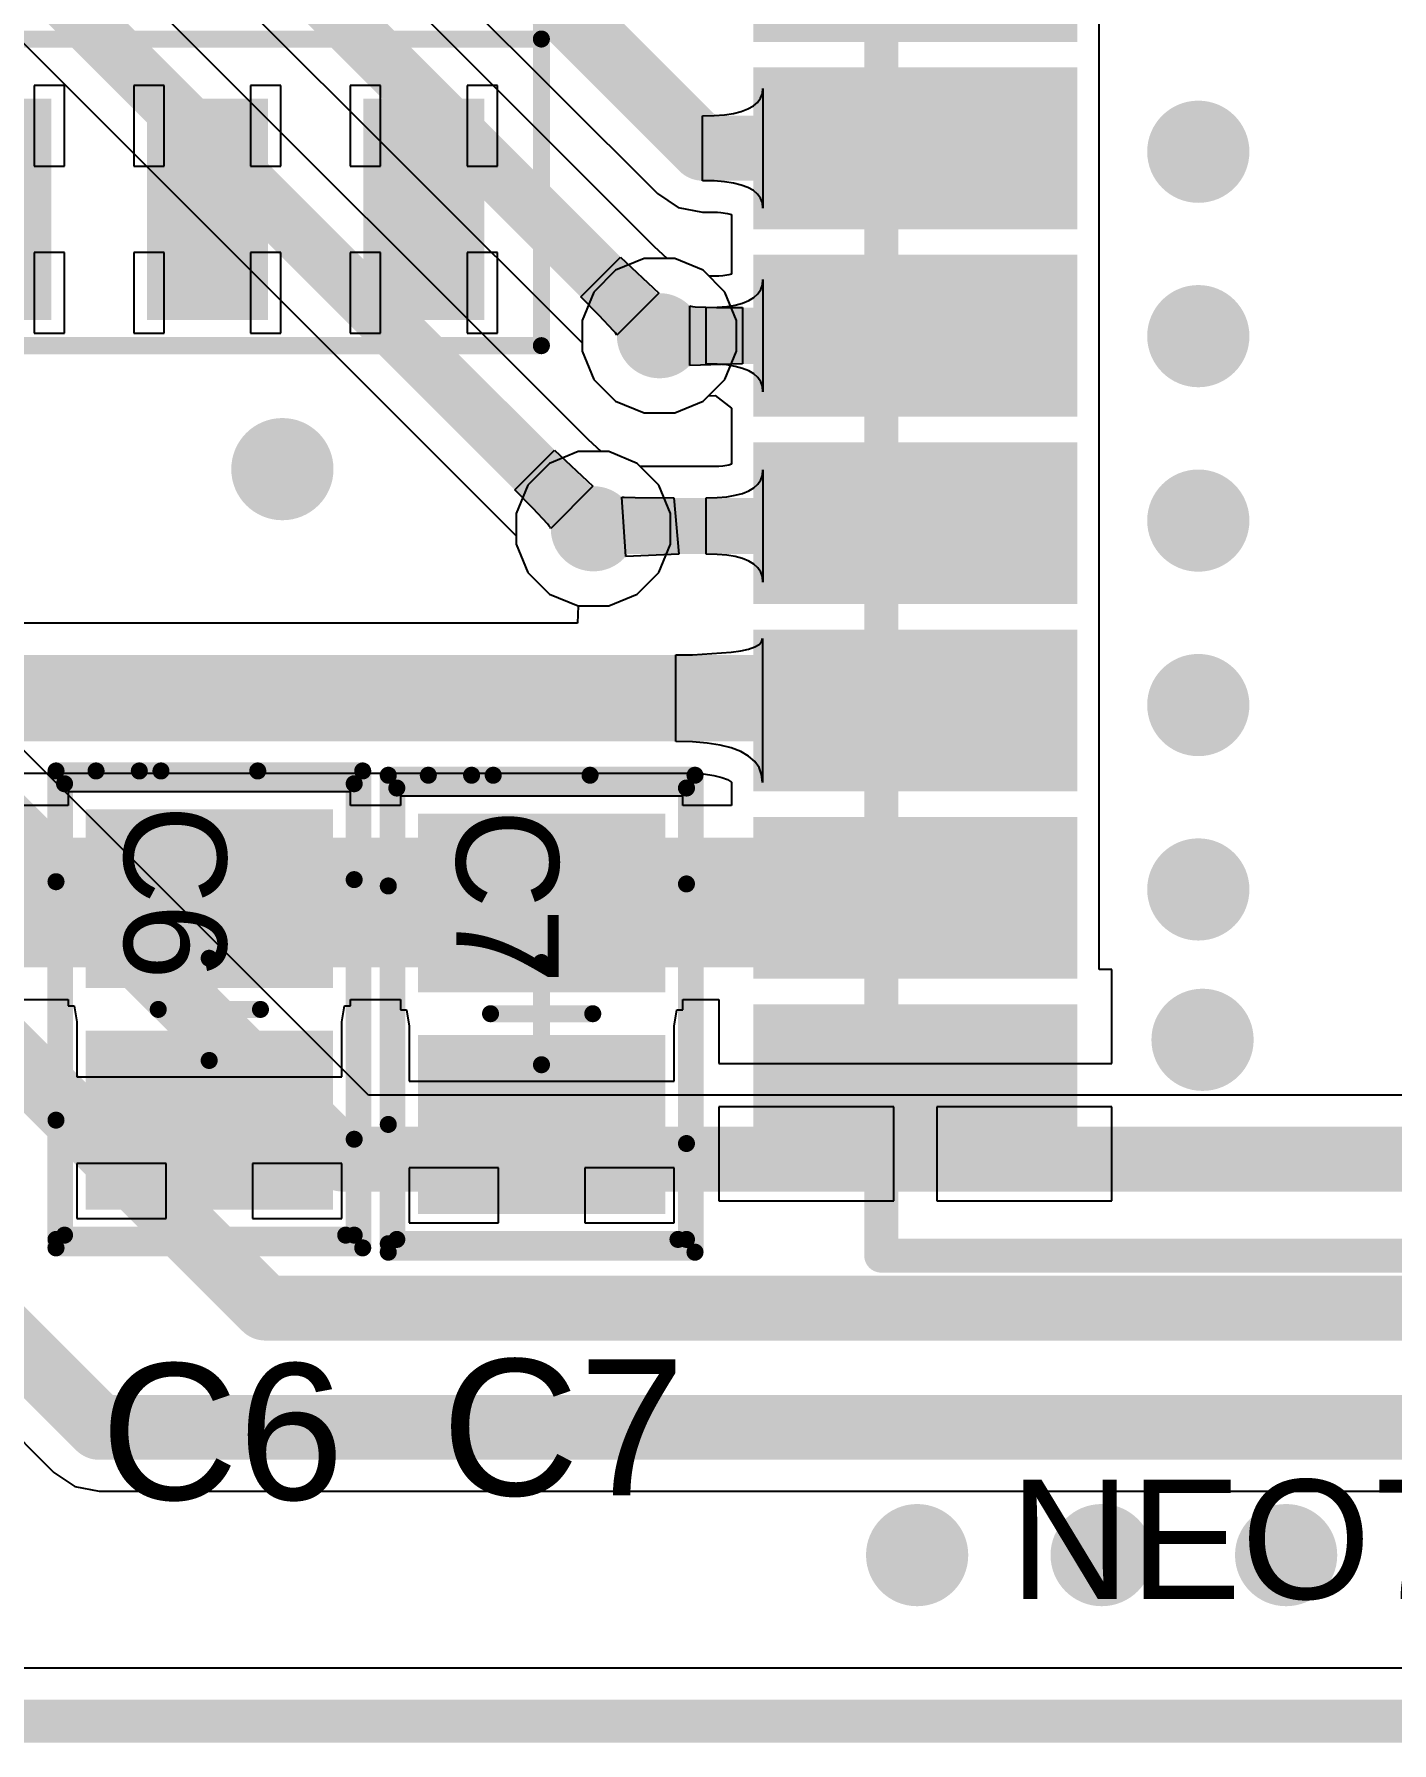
# Model space of a CAD drawing. Header units: millimetres. Extents: x -0.02 to 2.02, y -0.29 to 0.8.
# Drawn here: x 0.6986 to 1.0122, y -0.0155 to 0.3794 of the extents above; entities that cross this region are included whole.
import ezdxf

# ---------------------------------------------------------------- set-up
doc = ezdxf.new("R2010")
doc.units = ezdxf.units.MM
doc.header["$MEASUREMENT"] = 0
for name, color, linetype in [('BottomLayer', 5, 'Continuous'), ('DrillGuide', 244, 'Continuous'), ('KeepOutLayer', 6, 'Continuous'), ('Mechanical2', 216, 'Continuous'), ('Mechanical3', 76, 'Continuous'), ('Mechanical4', 56, 'Continuous'), ('Mechanical5', 56, 'Continuous'), ('TopLayer', 1, 'Continuous'), ('TopOverlay', 2, 'Continuous'), ('TopPaste', 8, 'Continuous'), ('TopSolder', 216, 'Continuous'), ('ViaHoleLayer', 16, 'Continuous')]:
    doc.layers.add(name, color=color, linetype=linetype)
doc.styles.add('Arial', font='arial.ttf', dxfattribs={"height": 0.2})

# ---------------------------------------------------------------- blocks, each defined once
blk = doc.blocks.new('NEO_7M_0_12')
at = {"layer": 'TopLayer'}
for points in [[(0.27559, 0.25886), (0.20472, 0.25886), (0.20472, 0.29232), (0.27559, 0.29232)], [(0.27559, 0.21555), (0.20472, 0.21555), (0.20472, 0.24902), (0.27559, 0.24902)], [(0.27559, 0.17224), (0.20472, 0.17224), (0.20472, 0.20571), (0.27559, 0.20571)], [(0.27559, 0.12894), (0.20472, 0.12894), (0.20472, 0.1624), (0.27559, 0.1624)], [(0.27559, 0.08563), (0.20472, 0.08563), (0.20472, 0.11909), (0.27559, 0.11909)], [(0.27559, 0.04232), (0.20472, 0.04232), (0.20472, 0.07579), (0.27559, 0.07579)]]:
    blk.add_hatch(color=1, dxfattribs=at).paths.add_polyline_path(points)
at = {"layer": 'TopPaste'}
for points in [[(0.27559, 0.25886), (0.20472, 0.25886), (0.20472, 0.29232), (0.27559, 0.29232)], [(0.27559, 0.21555), (0.20472, 0.21555), (0.20472, 0.24902), (0.27559, 0.24902)], [(0.27559, 0.17224), (0.20472, 0.17224), (0.20472, 0.20571), (0.27559, 0.20571)], [(0.27559, 0.12894), (0.20472, 0.12894), (0.20472, 0.1624), (0.27559, 0.1624)], [(0.27559, 0.08563), (0.20472, 0.08563), (0.20472, 0.11909), (0.27559, 0.11909)], [(0.27559, 0.04232), (0.20472, 0.04232), (0.20472, 0.07579), (0.27559, 0.07579)]]:
    blk.add_hatch(color=8, dxfattribs=at).paths.add_polyline_path(points)
at = {"layer": 'TopSolder'}
for points in [[(0.27756, 0.25689), (0.20276, 0.25689), (0.20276, 0.29429), (0.27756, 0.29429)], [(0.27756, 0.21358), (0.20276, 0.21358), (0.20276, 0.25098), (0.27756, 0.25098)], [(0.27756, 0.17028), (0.20276, 0.17028), (0.20276, 0.20768), (0.27756, 0.20768)], [(0.27756, 0.12697), (0.20276, 0.12697), (0.20276, 0.16437), (0.27756, 0.16437)], [(0.27756, 0.08366), (0.20276, 0.08366), (0.20276, 0.12106), (0.27756, 0.12106)], [(0.27756, 0.04035), (0.20276, 0.04035), (0.20276, 0.07776), (0.27756, 0.07776)], [(0.27756, -0.00295), (0.20276, -0.00295), (0.20276, 0.03445), (0.27756, 0.03445)]]:
    blk.add_hatch(color=216, dxfattribs=at).paths.add_polyline_path(points)
at = {"layer": 'Mechanical3', "const_width": 0.00787}
for points in [[(0.24803, 0.31496), (-0.23622, 0.31496)], [(0.24803, 0.31496), (0.24803, -0.31496)]]:
    blk.add_lwpolyline(points, dxfattribs=at)
at = {"layer": 'Mechanical3', "const_width": 0.00394}
blk.add_lwpolyline([(0.24606, 0.31496, 1), (0.25, 0.31496, 1)], format="xyb", close=True, dxfattribs=at)
blk.add_lwpolyline([(0.24606, 0.31496, 1), (0.25, 0.31496, 1)], format="xyb", close=True, dxfattribs=at)
at = {"layer": 'Mechanical5', "const_width": 0.00787}
for points in [[(0.24803, 0.31496), (-0.23622, 0.31496)], [(0.24803, 0.31496), (0.24803, -0.31496)]]:
    blk.add_lwpolyline(points, dxfattribs=at)
at = {"layer": 'Mechanical5', "const_width": 0.00394}
blk.add_lwpolyline([(0.24606, 0.31496, 1), (0.25, 0.31496, 1)], format="xyb", close=True, dxfattribs=at)
blk.add_lwpolyline([(0.24606, 0.31496, 1), (0.25, 0.31496, 1)], format="xyb", close=True, dxfattribs=at)
at = {"layer": 'TopOverlay', "const_width": 0.005}
blk.add_lwpolyline([(0.24409, 0.31496), (-0.23622, 0.31496)], dxfattribs=at)
at = {"layer": 'TopOverlay', "const_width": 0.0025}
blk.add_lwpolyline([(0.24284, 0.31496, 1), (0.24534, 0.31496, 1)], format="xyb", close=True, dxfattribs=at)
blk = doc.blocks.new('SOIC_8_13')
at = {"layer": 'TopLayer'}
for points in [[(-0.08701, 0.13287), (-0.06299, 0.13287), (-0.06299, 0.08563), (-0.08701, 0.08563)], [(-0.03701, 0.13287), (-0.01299, 0.13287), (-0.01299, 0.08563), (-0.03701, 0.08563)], [(0.01299, 0.13287), (0.03701, 0.13287), (0.03701, 0.08563), (0.01299, 0.08563)], [(0.06299, 0.13287), (0.08701, 0.13287), (0.08701, 0.08563), (0.06299, 0.08563)], [(-0.08701, -0.08563), (-0.06299, -0.08563), (-0.06299, -0.13287), (-0.08701, -0.13287)], [(-0.03701, -0.08563), (-0.01299, -0.08563), (-0.01299, -0.13287), (-0.03701, -0.13287)], [(0.01299, -0.08563), (0.03701, -0.08563), (0.03701, -0.13287), (0.01299, -0.13287)], [(0.06299, -0.08563), (0.08701, -0.08563), (0.08701, -0.13287), (0.06299, -0.13287)]]:
    blk.add_hatch(color=1, dxfattribs=at).paths.add_polyline_path(points)
at = {"layer": 'TopPaste'}
for points in [[(-0.08701, 0.13287), (-0.06299, 0.13287), (-0.06299, 0.08563), (-0.08701, 0.08563)], [(-0.03701, 0.13287), (-0.01299, 0.13287), (-0.01299, 0.08563), (-0.03701, 0.08563)], [(0.01299, 0.13287), (0.03701, 0.13287), (0.03701, 0.08563), (0.01299, 0.08563)], [(0.06299, 0.13287), (0.08701, 0.13287), (0.08701, 0.08563), (0.06299, 0.08563)], [(-0.08701, -0.08563), (-0.06299, -0.08563), (-0.06299, -0.13287), (-0.08701, -0.13287)], [(-0.03701, -0.08563), (-0.01299, -0.08563), (-0.01299, -0.13287), (-0.03701, -0.13287)], [(0.01299, -0.08563), (0.03701, -0.08563), (0.03701, -0.13287), (0.01299, -0.13287)], [(0.06299, -0.08563), (0.08701, -0.08563), (0.08701, -0.13287), (0.06299, -0.13287)]]:
    blk.add_hatch(color=8, dxfattribs=at).paths.add_polyline_path(points)
at = {"layer": 'TopSolder'}
for points in [[(-0.08898, 0.13484), (-0.06102, 0.13484), (-0.06102, 0.08366), (-0.08898, 0.08366)], [(-0.03898, 0.13484), (-0.01102, 0.13484), (-0.01102, 0.08366), (-0.03898, 0.08366)], [(0.01102, 0.13484), (0.03898, 0.13484), (0.03898, 0.08366), (0.01102, 0.08366)], [(0.06102, 0.13484), (0.08898, 0.13484), (0.08898, 0.08366), (0.06102, 0.08366)], [(-0.08898, -0.08366), (-0.06102, -0.08366), (-0.06102, -0.13484), (-0.08898, -0.13484)], [(-0.03898, -0.08366), (-0.01102, -0.08366), (-0.01102, -0.13484), (-0.03898, -0.13484)], [(0.01102, -0.08366), (0.03898, -0.08366), (0.03898, -0.13484), (0.01102, -0.13484)], [(0.06102, -0.08366), (0.08898, -0.08366), (0.08898, -0.13484), (0.06102, -0.13484)]]:
    blk.add_hatch(color=216, dxfattribs=at).paths.add_polyline_path(points)
at = {"layer": 'Mechanical3'}
for points, const_width in [([(-0.10256, -0.14075), (-0.10256, 0.13878)], 0.00394), ([(-0.10256, 0.13878), (0.10217, 0.13878)], 0.00394), ([(0.10217, -0.14075), (0.10217, 0.13878)], 0.00394), ([(0, -0.01969), (0, 0.01969)], 0.00787), ([(-0.01969, 0), (0.01969, 0)], 0.00787), ([(-0.10256, -0.14075), (0.10217, -0.14075)], 0.00394)]:
    blk.add_lwpolyline(points, dxfattribs=dict(at, const_width=const_width))
for points, const_width in [([(-0.10354, 0.13878, 1), (-0.10157, 0.13878, 1)], 0.00197), ([(-0.10354, 0.13878, 1), (-0.10157, 0.13878, 1)], 0.00197), ([(0.10118, 0.13878, 1), (0.10315, 0.13878, 1)], 0.00197), ([(0.10118, 0.13878, 1), (0.10315, 0.13878, 1)], 0.00197), ([(-0.00197, 0.01969, 1), (0.00197, 0.01969, 1)], 0.00394), ([(-0.02165, 0, 1), (-0.01772, 0, 1)], 0.00394), ([(0.01772, 0, 1), (0.02165, 0, 1)], 0.00394), ([(-0.00197, -0.01969, 1), (0.00197, -0.01969, 1)], 0.00394), ([(-0.10354, -0.14075, 1), (-0.10157, -0.14075, 1)], 0.00197), ([(-0.10354, -0.14075, 1), (-0.10157, -0.14075, 1)], 0.00197), ([(0.10118, -0.14075, 1), (0.10315, -0.14075, 1)], 0.00197), ([(0.10118, -0.14075, 1), (0.10315, -0.14075, 1)], 0.00197)]:
    blk.add_lwpolyline(points, format="xyb", close=True, dxfattribs=dict(at, const_width=const_width))
at = {"layer": 'Mechanical5', "const_width": 0.00394}
for points in [[(-0.10256, 0.13878), (0.10217, 0.13878)], [(-0.10256, -0.14075), (-0.10256, 0.13878)], [(0.10217, -0.14075), (0.10217, 0.13878)], [(-0.10256, -0.14075), (0.10217, -0.14075)]]:
    blk.add_lwpolyline(points, dxfattribs=at)
at = {"layer": 'Mechanical5', "const_width": 0.00197}
for points in [[(-0.10354, 0.13878, 1), (-0.10157, 0.13878, 1)], [(-0.10354, 0.13878, 1), (-0.10157, 0.13878, 1)], [(0.10118, 0.13878, 1), (0.10315, 0.13878, 1)], [(0.10118, 0.13878, 1), (0.10315, 0.13878, 1)], [(-0.10354, -0.14075, 1), (-0.10157, -0.14075, 1)], [(-0.10354, -0.14075, 1), (-0.10157, -0.14075, 1)], [(0.10118, -0.14075, 1), (0.10315, -0.14075, 1)], [(0.10118, -0.14075, 1), (0.10315, -0.14075, 1)]]:
    blk.add_lwpolyline(points, format="xyb", close=True, dxfattribs=at)
at = {"layer": 'TopOverlay', "const_width": 0.00394}
for points in [[(-0.10236, -0.06988), (-0.10236, 0.06791)], [(-0.10236, 0.06791), (0.10217, 0.06791)], [(0.10217, -0.06988), (0.10217, 0.06791)], [(-0.10236, -0.06988), (0.10217, -0.06988)]]:
    blk.add_lwpolyline(points, dxfattribs=at)
at = {"layer": 'TopOverlay'}
for points, const_width in [([(-0.10335, 0.06791, 1), (-0.10138, 0.06791, 1)], 0.00197), ([(-0.10335, 0.06791, 1), (-0.10138, 0.06791, 1)], 0.00197), ([(0.10118, 0.06791, 1), (0.10315, 0.06791, 1)], 0.00197), ([(0.10118, 0.06791, 1), (0.10315, 0.06791, 1)], 0.00197), ([(-0.10335, -0.06988, 1), (-0.10138, -0.06988, 1)], 0.00197), ([(-0.10335, -0.06988, 1), (-0.10138, -0.06988, 1)], 0.00197), ([(0.10118, -0.06988, 1), (0.10315, -0.06988, 1)], 0.00197), ([(0.10118, -0.06988, 1), (0.10315, -0.06988, 1)], 0.00197), ([(-0.11024, -0.1063, 1), (-0.11811, -0.1063, 1)], 0.01181), ([(-0.12106, -0.1063, 1), (-0.11516, -0.1063, 1)], 0.00591), ([(-0.11319, -0.1063, 1), (-0.10728, -0.1063, 1)], 0.00591)]:
    blk.add_lwpolyline(points, format="xyb", close=True, dxfattribs=dict(at, const_width=const_width))
at = {"layer": 'Mechanical5'}
blk.add_text('U2', height=0.031496, rotation=360, dxfattribs=at).set_placement((-0.09469, -0.0187))
blk = doc.blocks.new('CAP_CER_0805_23')
at = {"layer": 'TopLayer'}
for points in [[(-0.04331, 0.02559), (-0.00787, 0.02559), (-0.00787, -0.02559), (-0.04331, -0.02559)], [(0.00787, 0.02559), (0.04331, 0.02559), (0.04331, -0.02559), (0.00787, -0.02559)]]:
    blk.add_hatch(color=1, dxfattribs=at).paths.add_polyline_path(points)
at = {"layer": 'TopPaste'}
for points in [[(-0.04331, 0.02559), (-0.00787, 0.02559), (-0.00787, -0.02559), (-0.04331, -0.02559)], [(0.00787, 0.02559), (0.04331, 0.02559), (0.04331, -0.02559), (0.00787, -0.02559)]]:
    blk.add_hatch(color=8, dxfattribs=at).paths.add_polyline_path(points)
at = {"layer": 'TopSolder'}
for points in [[(-0.04626, 0.02854), (-0.00492, 0.02854), (-0.00492, -0.02854), (-0.04626, -0.02854)], [(0.00492, 0.02854), (0.04626, 0.02854), (0.04626, -0.02854), (0.00492, -0.02854)]]:
    blk.add_hatch(color=216, dxfattribs=at).paths.add_polyline_path(points)
at = {"layer": 'Mechanical2', "const_width": 0.00394}
for points in [[(-0.05512, -0.03543), (-0.05512, 0.03543)], [(0.05512, 0.03543), (-0.05512, 0.03543)], [(0.05512, -0.03543), (0.05512, 0.03543)], [(0, -0.01181), (0, 0.01181)], [(0.0118, -0.00004), (-0.01182, -0.00004)], [(-0.02953, -0.03543), (-0.05512, -0.03543)], [(0.02559, -0.03543), (-0.02953, -0.03543)], [(0.05315, -0.03543), (0.02559, -0.03543)]]:
    blk.add_lwpolyline(points, dxfattribs=at)
at = {"layer": 'Mechanical2', "const_width": 0.00197}
for points in [[(-0.0561, 0.03543, 1), (-0.05413, 0.03543, 1)], [(-0.0561, 0.03543, 1), (-0.05413, 0.03543, 1)], [(0.05413, 0.03543, 1), (0.0561, 0.03543, 1)], [(0.05413, 0.03543, 1), (0.0561, 0.03543, 1)], [(-0.00098, 0.01181, 1), (0.00098, 0.01181, 1)], [(-0.01281, -0.00004, 1), (-0.01084, -0.00004, 1)], [(0.01081, -0.00004, 1), (0.01278, -0.00004, 1)], [(-0.00098, -0.01181, 1), (0.00098, -0.01181, 1)], [(-0.0561, -0.03543, 1), (-0.05413, -0.03543, 1)], [(-0.0561, -0.03543, 1), (-0.05413, -0.03543, 1)], [(-0.03051, -0.03543, 1), (-0.02854, -0.03543, 1)], [(-0.03051, -0.03543, 1), (-0.02854, -0.03543, 1)], [(0.02461, -0.03543, 1), (0.02657, -0.03543, 1)], [(0.02461, -0.03543, 1), (0.02657, -0.03543, 1)], [(0.05217, -0.03543, 1), (0.05413, -0.03543, 1)], [(0.05413, -0.03543, 1), (0.0561, -0.03543, 1)]]:
    blk.add_lwpolyline(points, format="xyb", close=True, dxfattribs=at)
at = {"layer": 'Mechanical4', "const_width": 0.00394}
for points in [[(0.05512, 0.03543), (-0.05512, 0.03543)], [(-0.05512, 0.01118), (-0.05512, 0.03543)], [(0.05512, -0.03543), (0.05512, 0.03543)], [(-0.05512, -0.01118), (-0.05512, 0.01118)], [(-0.05512, -0.01618), (-0.05512, -0.01118)], [(-0.05512, -0.02618), (-0.05512, -0.01618)], [(-0.05512, -0.03543), (-0.05512, -0.02618)], [(0.05512, -0.03543), (-0.05512, -0.03543)]]:
    blk.add_lwpolyline(points, dxfattribs=at)
at = {"layer": 'Mechanical4', "const_width": 0.00197}
for points in [[(-0.0561, 0.03543, 1), (-0.05413, 0.03543, 1)], [(-0.0561, 0.03543, 1), (-0.05413, 0.03543, 1)], [(0.05413, 0.03543, 1), (0.0561, 0.03543, 1)], [(0.05413, 0.03543, 1), (0.0561, 0.03543, 1)], [(-0.0561, 0.01118, 1), (-0.05413, 0.01118, 1)], [(-0.0561, 0.01118, 1), (-0.05413, 0.01118, 1)], [(-0.0561, -0.01118, 1), (-0.05413, -0.01118, 1)], [(-0.0561, -0.01118, 1), (-0.05413, -0.01118, 1)], [(-0.0561, -0.01618, 1), (-0.05413, -0.01618, 1)], [(-0.0561, -0.01618, 1), (-0.05413, -0.01618, 1)], [(-0.0561, -0.02618, 1), (-0.05413, -0.02618, 1)], [(-0.0561, -0.02618, 1), (-0.05413, -0.02618, 1)], [(-0.0561, -0.03543, 1), (-0.05413, -0.03543, 1)], [(-0.0561, -0.03543, 1), (-0.05413, -0.03543, 1)], [(0.05413, -0.03543, 1), (0.0561, -0.03543, 1)], [(0.05413, -0.03543, 1), (0.0561, -0.03543, 1)]]:
    blk.add_lwpolyline(points, format="xyb", close=True, dxfattribs=at)
at = {"layer": 'TopOverlay', "const_width": 0.00394}
for points in [[(-0.03, 0.03346), (-0.05217, 0.03346)], [(-0.05217, -0.03346), (-0.05217, 0.03346)], [(0.03, 0.03346), (-0.03, 0.03346)], [(0.05217, 0.03346), (0.03, 0.03346)], [(0.05217, -0.03346), (0.05217, 0.0315)], [(0.05217, -0.03346), (-0.05217, -0.03346)]]:
    blk.add_lwpolyline(points, dxfattribs=at)
at = {"layer": 'TopOverlay', "const_width": 0.00197}
for points in [[(-0.05315, 0.03346, 1), (-0.05118, 0.03346, 1)], [(-0.05315, 0.03346, 1), (-0.05118, 0.03346, 1)], [(-0.03098, 0.03346, 1), (-0.02902, 0.03346, 1)], [(-0.03098, 0.03346, 1), (-0.02902, 0.03346, 1)], [(0.02902, 0.03346, 1), (0.03098, 0.03346, 1)], [(0.02902, 0.03346, 1), (0.03098, 0.03346, 1)], [(0.05118, 0.03346, 1), (0.05315, 0.03346, 1)], [(0.05118, 0.0315, 1), (0.05315, 0.0315, 1)], [(-0.05315, -0.03346, 1), (-0.05118, -0.03346, 1)], [(-0.05315, -0.03346, 1), (-0.05118, -0.03346, 1)], [(0.05118, -0.03346, 1), (0.05315, -0.03346, 1)], [(0.05118, -0.03346, 1), (0.05315, -0.03346, 1)]]:
    blk.add_lwpolyline(points, format="xyb", close=True, dxfattribs=at)
at = {"layer": 'Mechanical4'}
blk.add_text('C7', height=0.023622, dxfattribs=at).set_placement((-0.04724, -0.01969))
blk = doc.blocks.new('CAP_CER_0805_24')
at = {"layer": 'TopLayer'}
for points in [[(-0.04331, 0.02559), (-0.00787, 0.02559), (-0.00787, -0.02559), (-0.04331, -0.02559)], [(0.00787, 0.02559), (0.04331, 0.02559), (0.04331, -0.02559), (0.00787, -0.02559)]]:
    blk.add_hatch(color=1, dxfattribs=at).paths.add_polyline_path(points)
at = {"layer": 'TopPaste'}
for points in [[(-0.04331, 0.02559), (-0.00787, 0.02559), (-0.00787, -0.02559), (-0.04331, -0.02559)], [(0.00787, 0.02559), (0.04331, 0.02559), (0.04331, -0.02559), (0.00787, -0.02559)]]:
    blk.add_hatch(color=8, dxfattribs=at).paths.add_polyline_path(points)
at = {"layer": 'TopSolder'}
for points in [[(-0.04626, 0.02854), (-0.00492, 0.02854), (-0.00492, -0.02854), (-0.04626, -0.02854)], [(0.00492, 0.02854), (0.04626, 0.02854), (0.04626, -0.02854), (0.00492, -0.02854)]]:
    blk.add_hatch(color=216, dxfattribs=at).paths.add_polyline_path(points)
at = {"layer": 'Mechanical2', "const_width": 0.00394}
for points in [[(0.05512, 0.03543), (-0.05512, 0.03543)], [(-0.05512, -0.03543), (-0.05512, 0.03543)], [(0.05512, -0.03543), (0.05512, 0.03543)], [(0, -0.01181), (0, 0.01181)], [(0.0118, -0.00004), (-0.01182, -0.00004)], [(-0.02953, -0.03543), (-0.05512, -0.03543)], [(0.02559, -0.03543), (-0.02953, -0.03543)], [(0.05315, -0.03543), (0.02559, -0.03543)]]:
    blk.add_lwpolyline(points, dxfattribs=at)
at = {"layer": 'Mechanical2', "const_width": 0.00197}
for points in [[(-0.0561, 0.03543, 1), (-0.05413, 0.03543, 1)], [(-0.0561, 0.03543, 1), (-0.05413, 0.03543, 1)], [(0.05413, 0.03543, 1), (0.0561, 0.03543, 1)], [(0.05413, 0.03543, 1), (0.0561, 0.03543, 1)], [(-0.00098, 0.01181, 1), (0.00098, 0.01181, 1)], [(-0.01281, -0.00004, 1), (-0.01084, -0.00004, 1)], [(0.01081, -0.00004, 1), (0.01278, -0.00004, 1)], [(-0.00098, -0.01181, 1), (0.00098, -0.01181, 1)], [(-0.0561, -0.03543, 1), (-0.05413, -0.03543, 1)], [(-0.0561, -0.03543, 1), (-0.05413, -0.03543, 1)], [(-0.03051, -0.03543, 1), (-0.02854, -0.03543, 1)], [(-0.03051, -0.03543, 1), (-0.02854, -0.03543, 1)], [(0.02461, -0.03543, 1), (0.02657, -0.03543, 1)], [(0.02461, -0.03543, 1), (0.02657, -0.03543, 1)], [(0.05217, -0.03543, 1), (0.05413, -0.03543, 1)], [(0.05413, -0.03543, 1), (0.0561, -0.03543, 1)]]:
    blk.add_lwpolyline(points, format="xyb", close=True, dxfattribs=at)
at = {"layer": 'Mechanical4', "const_width": 0.00394}
for points in [[(-0.05512, 0.01118), (-0.05512, 0.03543)], [(0.05512, 0.03543), (-0.05512, 0.03543)], [(0.05512, -0.03543), (0.05512, 0.03543)], [(-0.05512, -0.01118), (-0.05512, 0.01118)], [(-0.05512, -0.01618), (-0.05512, -0.01118)], [(-0.05512, -0.02618), (-0.05512, -0.01618)], [(-0.05512, -0.03543), (-0.05512, -0.02618)], [(0.05512, -0.03543), (-0.05512, -0.03543)]]:
    blk.add_lwpolyline(points, dxfattribs=at)
at = {"layer": 'Mechanical4', "const_width": 0.00197}
for points in [[(-0.0561, 0.03543, 1), (-0.05413, 0.03543, 1)], [(-0.0561, 0.03543, 1), (-0.05413, 0.03543, 1)], [(0.05413, 0.03543, 1), (0.0561, 0.03543, 1)], [(0.05413, 0.03543, 1), (0.0561, 0.03543, 1)], [(-0.0561, 0.01118, 1), (-0.05413, 0.01118, 1)], [(-0.0561, 0.01118, 1), (-0.05413, 0.01118, 1)], [(-0.0561, -0.01118, 1), (-0.05413, -0.01118, 1)], [(-0.0561, -0.01118, 1), (-0.05413, -0.01118, 1)], [(-0.0561, -0.01618, 1), (-0.05413, -0.01618, 1)], [(-0.0561, -0.01618, 1), (-0.05413, -0.01618, 1)], [(-0.0561, -0.02618, 1), (-0.05413, -0.02618, 1)], [(-0.0561, -0.02618, 1), (-0.05413, -0.02618, 1)], [(-0.0561, -0.03543, 1), (-0.05413, -0.03543, 1)], [(-0.0561, -0.03543, 1), (-0.05413, -0.03543, 1)], [(0.05413, -0.03543, 1), (0.0561, -0.03543, 1)], [(0.05413, -0.03543, 1), (0.0561, -0.03543, 1)]]:
    blk.add_lwpolyline(points, format="xyb", close=True, dxfattribs=at)
at = {"layer": 'TopOverlay', "const_width": 0.00394}
for points in [[(-0.05217, -0.03346), (-0.05217, 0.03346)], [(-0.03, 0.03346), (-0.05217, 0.03346)], [(0.03, 0.03346), (-0.03, 0.03346)], [(0.05217, 0.03346), (0.03, 0.03346)], [(0.05217, -0.03346), (0.05217, 0.0315)], [(0.05217, -0.03346), (-0.05217, -0.03346)]]:
    blk.add_lwpolyline(points, dxfattribs=at)
at = {"layer": 'TopOverlay', "const_width": 0.00197}
for points in [[(-0.05315, 0.03346, 1), (-0.05118, 0.03346, 1)], [(-0.05315, 0.03346, 1), (-0.05118, 0.03346, 1)], [(-0.03098, 0.03346, 1), (-0.02902, 0.03346, 1)], [(-0.03098, 0.03346, 1), (-0.02902, 0.03346, 1)], [(0.02902, 0.03346, 1), (0.03098, 0.03346, 1)], [(0.02902, 0.03346, 1), (0.03098, 0.03346, 1)], [(0.05118, 0.03346, 1), (0.05315, 0.03346, 1)], [(0.05118, 0.0315, 1), (0.05315, 0.0315, 1)], [(-0.05315, -0.03346, 1), (-0.05118, -0.03346, 1)], [(-0.05315, -0.03346, 1), (-0.05118, -0.03346, 1)], [(0.05118, -0.03346, 1), (0.05315, -0.03346, 1)], [(0.05118, -0.03346, 1), (0.05315, -0.03346, 1)]]:
    blk.add_lwpolyline(points, format="xyb", close=True, dxfattribs=at)
at = {"layer": 'Mechanical4'}
blk.add_text('C6', height=0.023622, dxfattribs=at).set_placement((-0.04724, -0.01969))

msp = doc.modelspace()

# ---------------------------------------------------------------- hatches: boundary and pattern name
at = {"layer": 'BottomLayer'}
h = msp.add_hatch(color=5, dxfattribs=at)
edge = h.paths.add_edge_path()
edge.add_arc((0.96752, 0.35219), 0.01181, 0, 360)
h = msp.add_hatch(color=5, dxfattribs=at)
edge = h.paths.add_edge_path()
edge.add_arc((0.96752, 0.30957), 0.01181, 0, 360)
h = msp.add_hatch(color=5, dxfattribs=at)
edge = h.paths.add_edge_path()
edge.add_arc((0.84302, 0.30967), 0.00984, 0, 360)
h = msp.add_hatch(color=5, dxfattribs=at)
edge = h.paths.add_edge_path()
edge.add_arc((0.75591, 0.27883), 0.01181, 0, 360)
h = msp.add_hatch(color=5, dxfattribs=at)
edge = h.paths.add_edge_path()
edge.add_arc((0.96752, 0.26694), 0.01181, 0, 360)
h = msp.add_hatch(color=5, dxfattribs=at)
edge = h.paths.add_edge_path()
edge.add_arc((0.82776, 0.26505), 0.00984, 0, 360)
h = msp.add_hatch(color=5, dxfattribs=at)
edge = h.paths.add_edge_path()
edge.add_arc((0.96752, 0.22431), 0.01181, 0, 360)
h = msp.add_hatch(color=5, dxfattribs=at)
edge = h.paths.add_edge_path()
edge.add_arc((0.96752, 0.18169), 0.01181, 0, 360)
h = msp.add_hatch(color=5, dxfattribs=at)
edge = h.paths.add_edge_path()
edge.add_arc((0.9685, 0.14694), 0.01181, 0, 360)
h = msp.add_hatch(color=5, dxfattribs=at)
edge = h.paths.add_edge_path()
edge.add_arc((0.90256, 0.02784), 0.01181, 0, 360)
h = msp.add_hatch(color=5, dxfattribs=at)
edge = h.paths.add_edge_path()
edge.add_arc((0.94519, 0.02784), 0.01181, 0, 360)
h = msp.add_hatch(color=5, dxfattribs=at)
edge = h.paths.add_edge_path()
edge.add_arc((0.98781, 0.02784), 0.01181, 0, 360)
at = {"layer": 'TopLayer'}
h = msp.add_hatch(color=1, dxfattribs=at)
edge = h.paths.add_edge_path()
edge.add_arc((0.96752, 0.35219), 0.01181, 0, 360)
h = msp.add_hatch(color=1, dxfattribs=at)
edge = h.paths.add_edge_path()
edge.add_arc((0.96752, 0.30957), 0.01181, 0, 360)
h = msp.add_hatch(color=1, dxfattribs=at)
edge = h.paths.add_edge_path()
edge.add_arc((0.84302, 0.30967), 0.00984, 0, 360)
h = msp.add_hatch(color=1, dxfattribs=at)
edge = h.paths.add_edge_path()
edge.add_arc((0.75591, 0.27883), 0.01181, 0, 360)
h = msp.add_hatch(color=1, dxfattribs=at)
edge = h.paths.add_edge_path()
edge.add_arc((0.96752, 0.26694), 0.01181, 0, 360)
h = msp.add_hatch(color=1, dxfattribs=at)
edge = h.paths.add_edge_path()
edge.add_arc((0.82776, 0.26505), 0.00984, 0, 360)
h = msp.add_hatch(color=1, dxfattribs=at)
edge = h.paths.add_edge_path()
edge.add_arc((0.96752, 0.22431), 0.01181, 0, 360)
h = msp.add_hatch(color=1, dxfattribs=at)
edge = h.paths.add_edge_path()
edge.add_arc((0.96752, 0.18169), 0.01181, 0, 360)
h = msp.add_hatch(color=1, dxfattribs=at)
edge = h.paths.add_edge_path()
edge.add_arc((0.9685, 0.14694), 0.01181, 0, 360)
h = msp.add_hatch(color=1, dxfattribs=at)
edge = h.paths.add_edge_path()
edge.add_arc((0.90256, 0.02784), 0.01181, 0, 360)
h = msp.add_hatch(color=1, dxfattribs=at)
edge = h.paths.add_edge_path()
edge.add_arc((0.94519, 0.02784), 0.01181, 0, 360)
h = msp.add_hatch(color=1, dxfattribs=at)
edge = h.paths.add_edge_path()
edge.add_arc((0.98781, 0.02784), 0.01181, 0, 360)
at = {"layer": 'ViaHoleLayer'}
h = msp.add_hatch(color=16, dxfattribs=at)
edge = h.paths.add_edge_path()
edge.add_arc((0.96752, 0.35219), 0.00591, 0, 360)
h = msp.add_hatch(color=16, dxfattribs=at)
edge = h.paths.add_edge_path()
edge.add_arc((0.84302, 0.30967), 0.00591, 0, 360)
h = msp.add_hatch(color=16, dxfattribs=at)
edge = h.paths.add_edge_path()
edge.add_arc((0.96752, 0.30957), 0.00591, 0, 360)
h = msp.add_hatch(color=16, dxfattribs=at)
edge = h.paths.add_edge_path()
edge.add_arc((0.75591, 0.27883), 0.00591, 0, 360)
h = msp.add_hatch(color=16, dxfattribs=at)
edge = h.paths.add_edge_path()
edge.add_arc((0.96752, 0.26694), 0.00591, 0, 360)
h = msp.add_hatch(color=16, dxfattribs=at)
edge = h.paths.add_edge_path()
edge.add_arc((0.82776, 0.26505), 0.00591, 0, 360)
h = msp.add_hatch(color=16, dxfattribs=at)
edge = h.paths.add_edge_path()
edge.add_arc((0.96752, 0.22431), 0.00591, 0, 360)
h = msp.add_hatch(color=16, dxfattribs=at)
edge = h.paths.add_edge_path()
edge.add_arc((0.96752, 0.18169), 0.00591, 0, 360)
h = msp.add_hatch(color=16, dxfattribs=at)
edge = h.paths.add_edge_path()
edge.add_arc((0.9685, 0.14694), 0.00591, 0, 360)
h = msp.add_hatch(color=16, dxfattribs=at)
edge = h.paths.add_edge_path()
edge.add_arc((0.90256, 0.02784), 0.00591, 0, 360)
h = msp.add_hatch(color=16, dxfattribs=at)
edge = h.paths.add_edge_path()
edge.add_arc((0.94519, 0.02784), 0.00591, 0, 360)
h = msp.add_hatch(color=16, dxfattribs=at)
edge = h.paths.add_edge_path()
edge.add_arc((0.98781, 0.02784), 0.00591, 0, 360)

# ---------------------------------------------------------------- linework, layer by layer
at = {"layer": 'BottomLayer'}
for p, q in [((0.82664, 0.28563), (0.55117, 0.5611)), ((0.52767, 0.54567), (0.80991, 0.26342)), ((0.8419, 0.33025), (0.749, 0.42315)), ((0.7255, 0.40771), (0.82517, 0.30804)), ((0.82484, 0.31865), (0.83404, 0.32784)), ((0.83404, 0.32784), (0.84292, 0.31951)), ((0.84482, 0.32751), (0.8419, 0.33025)), ((0.84657, 0.32751), (0.84482, 0.32751)), ((0.85312, 0.32479), (0.84657, 0.32751)), ((0.85814, 0.31977), (0.85312, 0.32479)), ((0.77581, 0.13416), (0.59009, 0.31988)), ((0.82909, 0.31435), (0.82484, 0.31865)), ((0.84292, 0.31951), (0.83317, 0.30977)), ((0.86086, 0.31322), (0.85814, 0.31977)), ((0.83243, 0.31079), (0.82909, 0.31435)), ((0.86086, 0.30612), (0.86086, 0.31322)), ((0.82517, 0.30804), (0.82517, 0.30612)), ((0.83284, 0.3103), (0.83243, 0.31079)), ((0.83309, 0.30995), (0.83284, 0.3103)), ((0.83317, 0.30977), (0.83309, 0.30995)), ((0.82517, 0.30612), (0.82789, 0.29956)), ((0.85814, 0.29956), (0.86086, 0.30612)), ((0.82789, 0.29956), (0.83291, 0.29454)), ((0.85312, 0.29454), (0.85814, 0.29956)), ((0.83291, 0.29454), (0.83947, 0.29182)), ((0.84657, 0.29182), (0.85312, 0.29454)), ((0.83947, 0.29182), (0.84657, 0.29182)), ((0.82956, 0.28289), (0.82664, 0.28563)), ((0.80958, 0.27403), (0.81877, 0.28322)), ((0.81877, 0.28322), (0.82766, 0.27489)), ((0.83131, 0.28289), (0.82956, 0.28289)), ((0.83786, 0.28017), (0.83131, 0.28289)), ((0.84288, 0.27515), (0.83786, 0.28017)), ((0.81383, 0.26973), (0.80958, 0.27403)), ((0.82766, 0.27489), (0.81791, 0.26515)), ((0.8456, 0.2686), (0.84288, 0.27515)), ((0.81717, 0.26617), (0.81383, 0.26973)), ((0.8456, 0.2615), (0.8456, 0.2686)), ((0.81758, 0.26568), (0.81717, 0.26617)), ((0.81783, 0.26533), (0.81758, 0.26568)), ((0.81791, 0.26515), (0.81783, 0.26533)), ((0.80991, 0.26342), (0.80991, 0.2615)), ((0.80991, 0.2615), (0.81263, 0.25494)), ((0.84288, 0.25494), (0.8456, 0.2615)), ((0.81263, 0.25494), (0.81765, 0.24992)), ((0.83786, 0.24992), (0.84288, 0.25494)), ((0.81765, 0.24992), (0.82421, 0.24721)), ((0.83131, 0.24721), (0.83786, 0.24992)), ((0.82421, 0.24721), (0.83131, 0.24721)), ((1.40333, 0.13416), (0.77581, 0.13416)), ((0.65043, 0.09962), (0.70313, 0.04692)), ((0.70313, 0.04692), (0.70793, 0.04371)), ((0.70793, 0.04371), (0.71358, 0.04259)), ((0.71358, 0.04259), (1.48721, 0.04259)), ((1.99114, 0.00169), (0.01224, 0.00169))]:
    msp.add_line(p, q, dxfattribs=at)
for points, const_width in [([(0.5374, 0.5554), (0.82776, 0.26505)], 0.013), ([(0.73524, 0.41745), (0.84302, 0.30967)], 0.013), ([(0.57964, 0.30942), (0.76969, 0.11938)], 0.015), ([(0.55413, 0.28276), (0.75197, 0.08493)], 0.015), ([(0.76969, 0.11938), (1.40945, 0.11938)], 0.015), ([(0.66088, 0.11007), (0.71358, 0.05737)], 0.015), ([(0.75197, 0.08493), (1.41339, 0.08493)], 0.015), ([(0.71358, 0.05737), (1.48721, 0.05737)], 0.015)]:
    msp.add_lwpolyline(points, dxfattribs=dict(at, const_width=const_width))
for points, const_width in [([(0.83977, 0.30967, 1), (0.84627, 0.30967, 1)], 0.0065), ([(0.82451, 0.26505, 1), (0.83101, 0.26505, 1)], 0.0065), ([(0.76594, 0.11938, 1), (0.77344, 0.11938, 1)], 0.0075), ([(0.76594, 0.11938, 1), (0.77344, 0.11938, 1)], 0.0075), ([(0.74822, 0.08493, 1), (0.75572, 0.08493, 1)], 0.0075), ([(0.74822, 0.08493, 1), (0.75572, 0.08493, 1)], 0.0075), ([(0.70983, 0.05737, 1), (0.71733, 0.05737, 1)], 0.0075), ([(0.70983, 0.05737, 1), (0.71733, 0.05737, 1)], 0.0075)]:
    msp.add_lwpolyline(points, format="xyb", close=True, dxfattribs=dict(at, const_width=const_width))
at = {"layer": 'DrillGuide', "const_width": 0.00394}
msp.add_lwpolyline([(0, -0.01054), (2.0187, -0.01054)], dxfattribs=at)
at = {"layer": 'KeepOutLayer', "const_width": 0.01}
msp.add_lwpolyline([(0, -0.01054), (2.0187, -0.01054)], dxfattribs=at)
at = {"layer": 'TopLayer'}
for p, q in [((0.73207, 0.45302), (0.84255, 0.34254)), ((0.94458, 0.37255), (0.94458, 0.42001)), ((0.94458, 0.32924), (0.94458, 0.37255)), ((0.70559, 0.36749), (0.69858, 0.36749)), ((0.69858, 0.36749), (0.69858, 0.34887)), ((0.70559, 0.34887), (0.70559, 0.36749)), ((0.72858, 0.36749), (0.72158, 0.36749)), ((0.72158, 0.36749), (0.72158, 0.34887)), ((0.72858, 0.34887), (0.72858, 0.36749)), ((0.75559, 0.36749), (0.74858, 0.36749)), ((0.74858, 0.36749), (0.74858, 0.34887)), ((0.75559, 0.34887), (0.75559, 0.36749)), ((0.77858, 0.36749), (0.77158, 0.36749)), ((0.77158, 0.36749), (0.77158, 0.34887)), ((0.77858, 0.34887), (0.77858, 0.36749)), ((0.80559, 0.36749), (0.79858, 0.36749)), ((0.79858, 0.36749), (0.79858, 0.34887)), ((0.80559, 0.34887), (0.80559, 0.36749)), ((0.86472, 0.36277), (0.8657, 0.3636)), ((0.8657, 0.3636), (0.8664, 0.36455)), ((0.8664, 0.36455), (0.86682, 0.36562)), ((0.86682, 0.36562), (0.86695, 0.36683)), ((0.86695, 0.36683), (0.86695, 0.33916)), ((0.853, 0.36049), (0.85565, 0.36056)), ((0.853, 0.34549), (0.853, 0.36049)), ((0.85565, 0.36056), (0.85802, 0.36075)), ((0.85802, 0.36075), (0.86012, 0.36106)), ((0.86012, 0.36106), (0.86193, 0.36151)), ((0.86193, 0.36151), (0.86347, 0.36208)), ((0.86347, 0.36208), (0.86472, 0.36277)), ((0.69858, 0.34887), (0.70559, 0.34887)), ((0.72158, 0.34887), (0.72858, 0.34887)), ((0.74858, 0.34887), (0.75559, 0.34887)), ((0.77158, 0.34887), (0.77858, 0.34887)), ((0.79858, 0.34887), (0.80559, 0.34887)), ((0.85565, 0.34543), (0.853, 0.34549)), ((0.85802, 0.34524), (0.85565, 0.34543)), ((0.86012, 0.34492), (0.85802, 0.34524)), ((0.86193, 0.34448), (0.86012, 0.34492)), ((0.86347, 0.34391), (0.86193, 0.34448)), ((0.86472, 0.34321), (0.86347, 0.34391)), ((0.84255, 0.34254), (0.84734, 0.33933)), ((0.8657, 0.34239), (0.86472, 0.34321)), ((0.8664, 0.34144), (0.8657, 0.34239)), ((0.86682, 0.34036), (0.8664, 0.34144)), ((0.86695, 0.33916), (0.86682, 0.34036)), ((0.84734, 0.33933), (0.853, 0.33821)), ((0.853, 0.33821), (0.85641, 0.33821)), ((0.85641, 0.33821), (0.8572, 0.33814)), ((0.8572, 0.33814), (0.85873, 0.33791)), ((0.85873, 0.33791), (0.85971, 0.33767)), ((0.85971, 0.33767), (0.85971, 0.32392)), ((0.70559, 0.32887), (0.69858, 0.32887)), ((0.69858, 0.32887), (0.69858, 0.31024)), ((0.70559, 0.31024), (0.70559, 0.32887)), ((0.72858, 0.32887), (0.72158, 0.32887)), ((0.72158, 0.32887), (0.72158, 0.31024)), ((0.72858, 0.31024), (0.72858, 0.32887)), ((0.75559, 0.32887), (0.74858, 0.32887)), ((0.74858, 0.32887), (0.74858, 0.31024)), ((0.75559, 0.31024), (0.75559, 0.32887)), ((0.77858, 0.32887), (0.77158, 0.32887)), ((0.77158, 0.32887), (0.77158, 0.31024)), ((0.77858, 0.31024), (0.77858, 0.32887)), ((0.80559, 0.32887), (0.79858, 0.32887)), ((0.79858, 0.32887), (0.79858, 0.31024)), ((0.80559, 0.31024), (0.80559, 0.32887)), ((0.94458, 0.28593), (0.94458, 0.32924)), ((0.83291, 0.32479), (0.82789, 0.31977)), ((0.83947, 0.32751), (0.83291, 0.32479)), ((0.84657, 0.32751), (0.83947, 0.32751)), ((0.85312, 0.32479), (0.84657, 0.32751)), ((0.85449, 0.32343), (0.85312, 0.32479)), ((0.85971, 0.32392), (0.85902, 0.32374)), ((0.85673, 0.32343), (0.85449, 0.32343)), ((0.85766, 0.32351), (0.85673, 0.32343)), ((0.85902, 0.32374), (0.85766, 0.32351)), ((0.86577, 0.31935), (0.86643, 0.32033)), ((0.86643, 0.32033), (0.86682, 0.32143)), ((0.86682, 0.32143), (0.86695, 0.32267)), ((0.86695, 0.32267), (0.86695, 0.29667)), ((0.82789, 0.31977), (0.82517, 0.31322)), ((0.85005, 0.30278), (0.85005, 0.31656)), ((0.85005, 0.31656), (0.85024, 0.31648)), ((0.85024, 0.31648), (0.85065, 0.31642)), ((0.85065, 0.31642), (0.8513, 0.31636)), ((0.8513, 0.31636), (0.85617, 0.3162)), ((0.85383, 0.31617), (0.85633, 0.31623)), ((0.85383, 0.30317), (0.85383, 0.31617)), ((0.85617, 0.3162), (0.86222, 0.31617)), ((0.85633, 0.31623), (0.85856, 0.31643)), ((0.85856, 0.31643), (0.86053, 0.31675)), ((0.86053, 0.31675), (0.86223, 0.31721)), ((0.86222, 0.31617), (0.86222, 0.30317)), ((0.86223, 0.31721), (0.86367, 0.31779)), ((0.86367, 0.31779), (0.86486, 0.31851)), ((0.86486, 0.31851), (0.86577, 0.31935)), ((0.82517, 0.31322), (0.82517, 0.30612)), ((0.69858, 0.31024), (0.70559, 0.31024)), ((0.72158, 0.31024), (0.72858, 0.31024)), ((0.74858, 0.31024), (0.75559, 0.31024)), ((0.77158, 0.31024), (0.77858, 0.31024)), ((0.79858, 0.31024), (0.80559, 0.31024)), ((0.82517, 0.30612), (0.82789, 0.29956)), ((0.86222, 0.30317), (0.85005, 0.30278)), ((0.85633, 0.3031), (0.85383, 0.30317)), ((0.85856, 0.30291), (0.85633, 0.3031)), ((0.86053, 0.30258), (0.85856, 0.30291)), ((0.86223, 0.30213), (0.86053, 0.30258)), ((0.86367, 0.30154), (0.86223, 0.30213)), ((0.86486, 0.30083), (0.86367, 0.30154)), ((0.86577, 0.29998), (0.86486, 0.30083)), ((0.82789, 0.29956), (0.83291, 0.29454)), ((0.86643, 0.29901), (0.86577, 0.29998)), ((0.86682, 0.2979), (0.86643, 0.29901)), ((0.86695, 0.29667), (0.86682, 0.2979)), ((0.83291, 0.29454), (0.83947, 0.29182)), ((0.84657, 0.29182), (0.85312, 0.29454)), ((0.85312, 0.29454), (0.85436, 0.29577)), ((0.85436, 0.29577), (0.85589, 0.29582)), ((0.85589, 0.29582), (0.85971, 0.29296)), ((0.85971, 0.29296), (0.85971, 0.27996)), ((0.83947, 0.29182), (0.84657, 0.29182)), ((0.94458, 0.24263), (0.94458, 0.28593)), ((0.82421, 0.28289), (0.81765, 0.28017)), ((0.83131, 0.28289), (0.82421, 0.28289)), ((0.83786, 0.28017), (0.83131, 0.28289)), ((0.81765, 0.28017), (0.81263, 0.27515)), ((0.83857, 0.27947), (0.83786, 0.28017)), ((0.85673, 0.27947), (0.83857, 0.27947)), ((0.85766, 0.27955), (0.85673, 0.27947)), ((0.85902, 0.27977), (0.85766, 0.27955)), ((0.85971, 0.27996), (0.85902, 0.27977)), ((0.86643, 0.27636), (0.86682, 0.27747)), ((0.86682, 0.27747), (0.86695, 0.2787)), ((0.86695, 0.2787), (0.86695, 0.2527)), ((0.81263, 0.27515), (0.80991, 0.2686)), ((0.85856, 0.27246), (0.86053, 0.27279)), ((0.86053, 0.27279), (0.86223, 0.27324)), ((0.86223, 0.27324), (0.86367, 0.27383)), ((0.86367, 0.27383), (0.86486, 0.27454)), ((0.86486, 0.27454), (0.86577, 0.27539)), ((0.86577, 0.27539), (0.86643, 0.27636)), ((0.80991, 0.2686), (0.80991, 0.2615)), ((0.83523, 0.25864), (0.83431, 0.27239)), ((0.83431, 0.27239), (0.83447, 0.27236)), ((0.83447, 0.27236), (0.83486, 0.27232)), ((0.83486, 0.27232), (0.83742, 0.27225)), ((0.83742, 0.27225), (0.84632, 0.2722)), ((0.84632, 0.2722), (0.84749, 0.2592)), ((0.85383, 0.2722), (0.85633, 0.27227)), ((0.85383, 0.2592), (0.85383, 0.2722)), ((0.85633, 0.27227), (0.85856, 0.27246)), ((0.80991, 0.2615), (0.81263, 0.25494)), ((0.84749, 0.2592), (0.83523, 0.25864)), ((0.85633, 0.25914), (0.85383, 0.2592)), ((0.85856, 0.25894), (0.85633, 0.25914)), ((0.86053, 0.25862), (0.85856, 0.25894)), ((0.86223, 0.25816), (0.86053, 0.25862)), ((0.86367, 0.25758), (0.86223, 0.25816)), ((0.86486, 0.25686), (0.86367, 0.25758)), ((0.86577, 0.25602), (0.86486, 0.25686)), ((0.81263, 0.25494), (0.81765, 0.24992)), ((0.86643, 0.25504), (0.86577, 0.25602)), ((0.86682, 0.25394), (0.86643, 0.25504)), ((0.86695, 0.2527), (0.86682, 0.25394)), ((0.81765, 0.24992), (0.82421, 0.24721)), ((0.82421, 0.24721), (0.82412, 0.24324)), ((0.82412, 0.24324), (0.60346, 0.24324)), ((0.94458, 0.19932), (0.94458, 0.24263)), ((0.86183, 0.23685), (0.86363, 0.23726)), ((0.86363, 0.23726), (0.86503, 0.23775)), ((0.86503, 0.23775), (0.86603, 0.23831)), ((0.86603, 0.23831), (0.86663, 0.23895)), ((0.86663, 0.23895), (0.86683, 0.23967)), ((0.86683, 0.23967), (0.86683, 0.20644)), ((0.84683, 0.23591), (0.85063, 0.23595)), ((0.84683, 0.21591), (0.84683, 0.23591)), ((0.85063, 0.23595), (0.85963, 0.23651)), ((0.85963, 0.23651), (0.86183, 0.23685)), ((0.85063, 0.21581), (0.84683, 0.21591)), ((0.85403, 0.21553), (0.85063, 0.21581)), ((0.85703, 0.21506), (0.85403, 0.21553)), ((0.85963, 0.21439), (0.85703, 0.21506)), ((0.86183, 0.21354), (0.85963, 0.21439)), ((0.86363, 0.2125), (0.86183, 0.21354)), ((0.86503, 0.21127), (0.86363, 0.2125)), ((0.86603, 0.20985), (0.86503, 0.21127)), ((0.86663, 0.20824), (0.86603, 0.20985)), ((0.60316, 0.20857), (0.85155, 0.20857)), ((0.85155, 0.20857), (0.85318, 0.20844)), ((0.85318, 0.20844), (0.85559, 0.20806)), ((0.85559, 0.20806), (0.85746, 0.20758)), ((0.85746, 0.20758), (0.85874, 0.20709)), ((0.85874, 0.20709), (0.85945, 0.20667)), ((0.85945, 0.20667), (0.85965, 0.2065)), ((0.85965, 0.2065), (0.85971, 0.20589)), ((0.85971, 0.20589), (0.85971, 0.20109)), ((0.86683, 0.20644), (0.86663, 0.20824)), ((0.77163, 0.20427), (0.70645, 0.20427)), ((0.70645, 0.20427), (0.70645, 0.20109)), ((0.77163, 0.20109), (0.77163, 0.20427)), ((0.8484, 0.20328), (0.78322, 0.20328)), ((0.78322, 0.20328), (0.78322, 0.20109)), ((0.8484, 0.20109), (0.8484, 0.20328)), ((0.70645, 0.20109), (0.69535, 0.20109)), ((0.78322, 0.20109), (0.77163, 0.20109)), ((0.85971, 0.20109), (0.8484, 0.20109)), ((0.94458, 0.16317), (0.94458, 0.19932)), ((0.94758, 0.16317), (0.94458, 0.16317)), ((0.94758, 0.14144), (0.94758, 0.16317)), ((0.69535, 0.15623), (0.70645, 0.15623)), ((0.70645, 0.15623), (0.70645, 0.15483)), ((0.70645, 0.15483), (0.70784, 0.15483)), ((0.70784, 0.15483), (0.70845, 0.15108)), ((0.76963, 0.15108), (0.77024, 0.15483)), ((0.77024, 0.15483), (0.77163, 0.15483)), ((0.77163, 0.15483), (0.77163, 0.15623)), ((0.77163, 0.15623), (0.78322, 0.15623)), ((0.78322, 0.15623), (0.78322, 0.15385)), ((0.8484, 0.15385), (0.8484, 0.15623)), ((0.8484, 0.15623), (0.85671, 0.15623)), ((0.85671, 0.15623), (0.85671, 0.14144)), ((0.70845, 0.15108), (0.70845, 0.15083)), ((0.70845, 0.15083), (0.70845, 0.13837)), ((0.76963, 0.15083), (0.76963, 0.15108)), ((0.76963, 0.13837), (0.76963, 0.15083)), ((0.78322, 0.15385), (0.78461, 0.15385)), ((0.78461, 0.15385), (0.78522, 0.1501)), ((0.78522, 0.1501), (0.78522, 0.14985)), ((0.8464, 0.1501), (0.84701, 0.15385)), ((0.8464, 0.14985), (0.8464, 0.1501)), ((0.84701, 0.15385), (0.8484, 0.15385)), ((0.78522, 0.14985), (0.78522, 0.13738)), ((0.8464, 0.13738), (0.8464, 0.14985)), ((0.70845, 0.13837), (0.73904, 0.13837)), ((0.73904, 0.13837), (0.76963, 0.13837)), ((0.85671, 0.14144), (0.94758, 0.14144)), ((0.78522, 0.13738), (0.81581, 0.13738)), ((0.81581, 0.13738), (0.8464, 0.13738)), ((0.89715, 0.13144), (0.85671, 0.13144)), ((0.85671, 0.13144), (0.85671, 0.10971)), ((0.89715, 0.10971), (0.89715, 0.13144)), ((0.94758, 0.13144), (0.90715, 0.13144)), ((0.90715, 0.13144), (0.90715, 0.10971)), ((0.94758, 0.10971), (0.94758, 0.13144)), ((0.72904, 0.11837), (0.70845, 0.11837)), ((0.70845, 0.11837), (0.70845, 0.10565)), ((0.72904, 0.10565), (0.72904, 0.11837)), ((0.76963, 0.11837), (0.74904, 0.11837)), ((0.74904, 0.11837), (0.74904, 0.10565)), ((0.76963, 0.10565), (0.76963, 0.11837)), ((0.80581, 0.11738), (0.78522, 0.11738)), ((0.78522, 0.11738), (0.78522, 0.10467)), ((0.80581, 0.10467), (0.80581, 0.11738)), ((0.8464, 0.11738), (0.82581, 0.11738)), ((0.82581, 0.11738), (0.82581, 0.10467)), ((0.8464, 0.10467), (0.8464, 0.11738)), ((0.85671, 0.10971), (0.89715, 0.10971)), ((0.90715, 0.10971), (0.94758, 0.10971)), ((0.70845, 0.10565), (0.72904, 0.10565)), ((0.74904, 0.10565), (0.76963, 0.10565)), ((0.78522, 0.10467), (0.80581, 0.10467)), ((0.82581, 0.10467), (0.8464, 0.10467)), ((2.00647, 0.00169), (0.01224, 0.00169))]:
    msp.add_line(p, q, dxfattribs=at)
for points, const_width in [([(0.74252, 0.46347), (0.853, 0.35299)], 0.015), ([(0.853, 0.35299), (0.90213, 0.35299)], 0.015), ([(0.90213, 0.35299), (0.90215, 0.35297)], 0.015), ([(0.84302, 0.30967), (0.90215, 0.30967)], 0.013), ([(0.90149, 0.2657), (0.90215, 0.26636)], 0.013), ([(0.82776, 0.26505), (0.82841, 0.2657)], 0.013), ([(0.82841, 0.2657), (0.90149, 0.2657)], 0.013), ([(0.57162, 0.22591), (0.89929, 0.22591)], 0.02), ([(0.89929, 0.22591), (0.90215, 0.22305)], 0.02), ([(0.66975, 0.17866), (0.90107, 0.17866)], 0.03), ([(0.90107, 0.17866), (0.90215, 0.17975)], 0.013)]:
    msp.add_lwpolyline(points, dxfattribs=dict(at, const_width=const_width))
for points, const_width in [([(0.84925, 0.35299, 1), (0.85675, 0.35299, 1)], 0.0075), ([(0.84925, 0.35299, 1), (0.85675, 0.35299, 1)], 0.0075), ([(0.89838, 0.35299, 1), (0.90588, 0.35299, 1)], 0.0075), ([(0.89838, 0.35299, 1), (0.90588, 0.35299, 1)], 0.0075), ([(0.8984, 0.35297, 1), (0.9059, 0.35297, 1)], 0.0075), ([(0.83977, 0.30967, 1), (0.84627, 0.30967, 1)], 0.0065), ([(0.8989, 0.30967, 1), (0.9054, 0.30967, 1)], 0.0065), ([(0.8989, 0.26636, 1), (0.9054, 0.26636, 1)], 0.0065), ([(0.82451, 0.26505, 1), (0.83101, 0.26505, 1)], 0.0065), ([(0.82516, 0.2657, 1), (0.83166, 0.2657, 1)], 0.0065), ([(0.82516, 0.2657, 1), (0.83166, 0.2657, 1)], 0.0065), ([(0.89824, 0.2657, 1), (0.90474, 0.2657, 1)], 0.0065), ([(0.89824, 0.2657, 1), (0.90474, 0.2657, 1)], 0.0065), ([(0.89429, 0.22591, 1), (0.90429, 0.22591, 1)], 0.01), ([(0.89429, 0.22591, 1), (0.90429, 0.22591, 1)], 0.01), ([(0.89715, 0.22305, 1), (0.90715, 0.22305, 1)], 0.01), ([(0.89357, 0.17866, 1), (0.90856, 0.17866, 1)], 0.015), ([(0.8989, 0.17975, 1), (0.9054, 0.17975, 1)], 0.0065), ([(0.89782, 0.17866, 1), (0.90431, 0.17866, 1)], 0.0065)]:
    msp.add_lwpolyline(points, format="xyb", close=True, dxfattribs=dict(at, const_width=const_width))

# ---------------------------------------------------------------- block references
for name, p, rotation in [('NEO_7M_0_12', (1.14231, 0.41203), 180), ('CAP_CER_0805_24', (0.73904, 0.15396), 270), ('CAP_CER_0805_23', (0.81581, 0.15297), 270)]:
    msp.add_blockref(name, p, dxfattribs=dict(rotation=rotation))
msp.add_blockref('SOIC_8_13', (0.71358, 0.44812))

# ---------------------------------------------------------------- texts
at = {"layer": 'TopOverlay', "style": 'Arial'}
for s, height, p in [('C6', 0.031496, (0.71392, 0.04064)), ('C7', 0.031496, (0.79266, 0.04163)), ('NEO7M GNSS MODULE', 0.0275591, (0.92396, 0.01772))]:
    msp.add_text(s, height=height, dxfattribs=at).set_placement(p)

doc.saveas('drawing.dxf')
